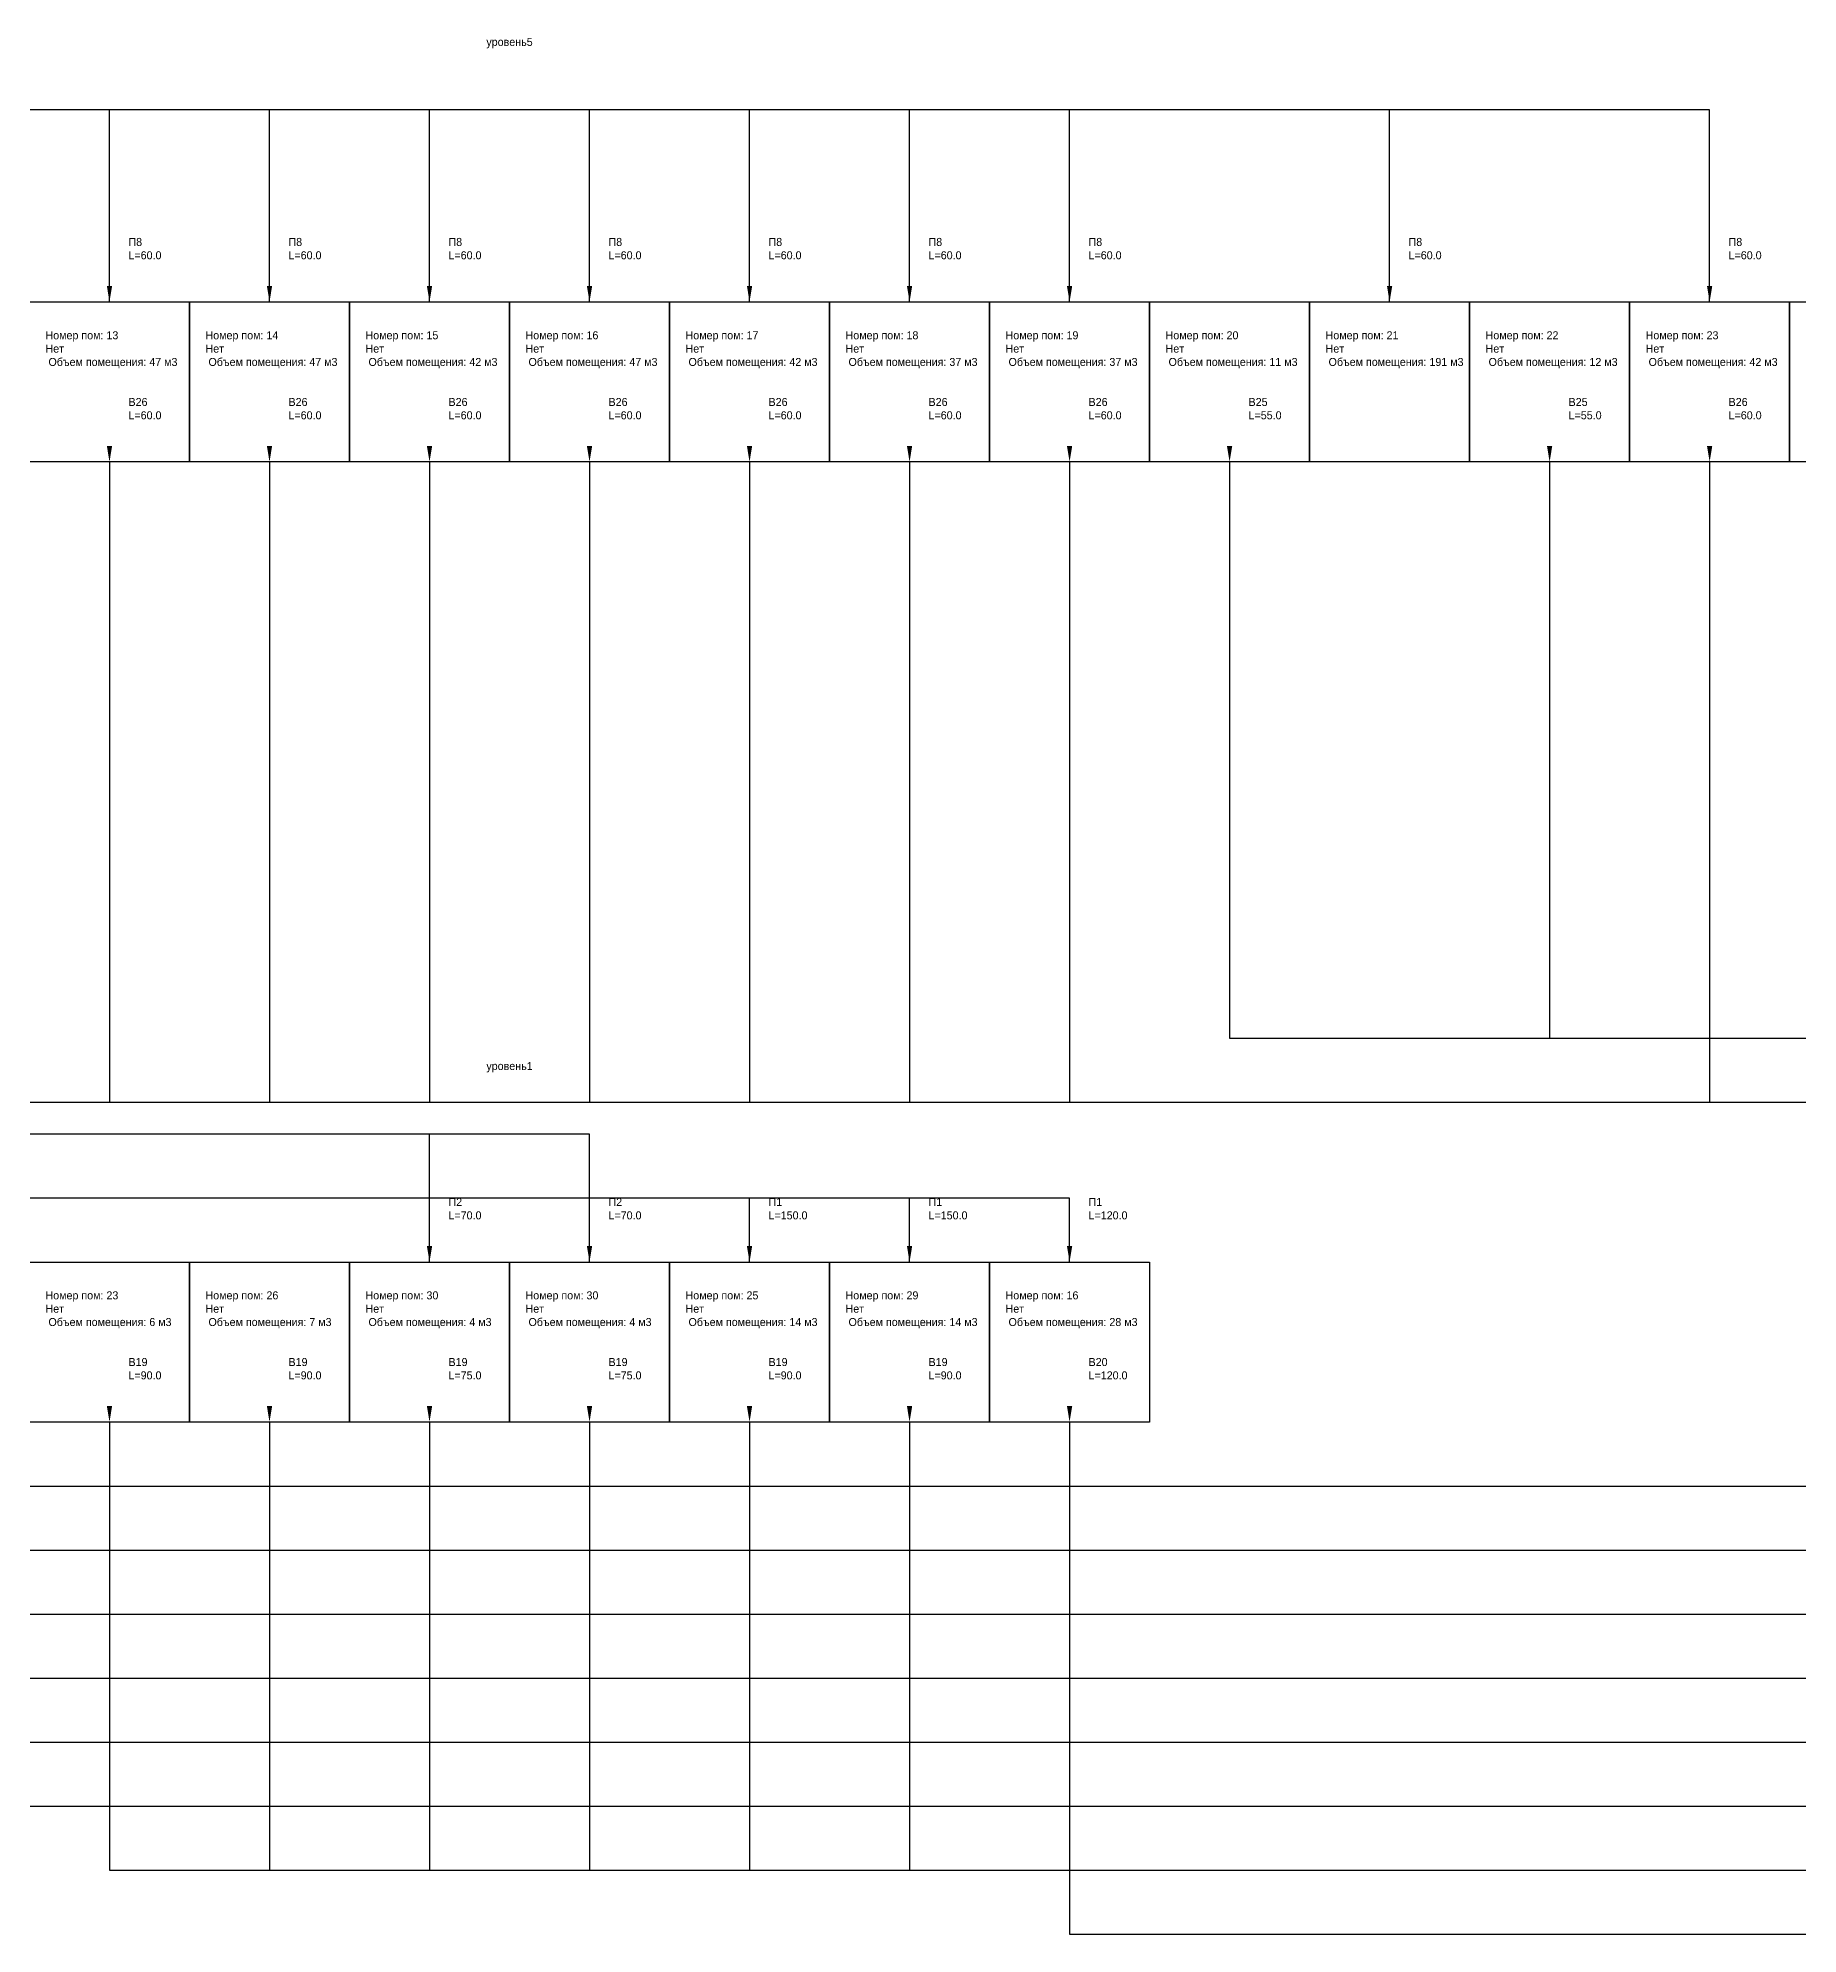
# Model space of a CAD drawing. Header units: metres. Extents: x -354 to 2126, y -161 to 503.
# Drawn here: x 603 to 1153, y -160 to 432 of the extents above; entities that cross this region are included whole.
import ezdxf
from ezdxf.enums import TextEntityAlignment as Align

# ---------------------------------------------------------------- set-up
doc = ezdxf.new("R2010")
doc.units = ezdxf.units.M
doc.layers.add('Polygons', color=1, linetype='Continuous')

msp = doc.modelspace()

# ---------------------------------------------------------------- linework, layer by layer
at = {"color": 211}
for p, q in [((625, 410), (-60, 410)), ((675, 410), (-60, 410)), ((725, 410), (-60, 410)), ((775, 410), (-60, 410)), ((825, 410), (-60, 410)), ((875, 410), (-60, 410)), ((925, 410), (-60, 410)), ((1025, 410), (-60, 410)), ((1125, 410), (-60, 410)), ((625, 350), (625, 410)), ((675, 350), (675, 410)), ((725, 350), (725, 410)), ((775, 350), (775, 410)), ((825, 350), (825, 410)), ((875, 350), (875, 410)), ((925, 350), (925, 410)), ((1025, 350), (1025, 410)), ((1125, 350), (1125, 410))]:
    msp.add_line(p, q, dxfattribs=at)
at = {"color": 142}
for p, q in [((625, 300), (625, 100)), ((675, 300), (675, 100)), ((725, 300), (725, 100)), ((775, 300), (775, 100)), ((825, 300), (825, 100)), ((875, 300), (875, 100)), ((925, 300), (925, 100)), ((1125, 300), (1125, 100)), ((25, 100), (1700, 100)), ((75, 100), (1700, 100)), ((125, 100), (1700, 100)), ((175, 100), (1700, 100)), ((225, 100), (1700, 100)), ((275, 100), (1700, 100)), ((325, 100), (1700, 100)), ((425, 100), (1700, 100)), ((475, 100), (1700, 100)), ((525, 100), (1700, 100)), ((575, 100), (1700, 100)), ((625, 100), (1700, 100)), ((675, 100), (1700, 100)), ((725, 100), (1700, 100)), ((775, 100), (1700, 100)), ((825, 100), (1700, 100)), ((875, 100), (1700, 100)), ((925, 100), (1700, 100)), ((1125, 100), (1700, 100))]:
    msp.add_line(p, q, dxfattribs=at)
at = {"color": 180}
for p, q in [((975, 300), (975, 120)), ((1075, 300), (1075, 120)), ((975, 120), (1680, 120)), ((1075, 120), (1680, 120))]:
    msp.add_line(p, q, dxfattribs=at)
at = {"color": 6}
for p, q in [((725, 90), (-40, 90)), ((775, 90), (-40, 90)), ((725, 50), (725, 90)), ((775, 50), (775, 90)), ((375, -40), (1540, -40)), ((425, -40), (1540, -40)), ((475, -40), (1540, -40))]:
    msp.add_line(p, q, dxfattribs=at)
at = {"color": 241}
for p, q in [((825, 70), (-20, 70)), ((875, 70), (-20, 70)), ((925, 70), (-20, 70)), ((825, 50), (825, 70)), ((875, 50), (875, 70)), ((925, 50), (925, 70))]:
    msp.add_line(p, q, dxfattribs=at)
at = {"color": 7}
for p, q in [((625, 0), (625, -140)), ((675, 0), (675, -140)), ((725, 0), (725, -140)), ((775, 0), (775, -140)), ((825, 0), (825, -140)), ((875, 0), (875, -140)), ((625, -140), (1640, -140)), ((675, -140), (1640, -140)), ((725, -140), (1640, -140)), ((775, -140), (1640, -140)), ((825, -140), (1640, -140)), ((875, -140), (1640, -140))]:
    msp.add_line(p, q, dxfattribs=at)
at = {"color": 5}
for p, q in [((925, 0), (925, -160)), ((925, -160), (1660, -160))]:
    msp.add_line(p, q, dxfattribs=at)
at = {"color": 201}
msp.add_line((525, -20), (1520, -20), dxfattribs=at)
at = {"color": 3}
for p in [(275, -60), (325, -60)]:
    msp.add_line(p, (1560, -60), dxfattribs=at)
at = {"color": 139}
for p in [(125, -80), (225, -80), (575, -80)]:
    msp.add_line(p, (1580, -80), dxfattribs=at)
at = {"color": 210}
for p in [(25, -100), (75, -100)]:
    msp.add_line(p, (1600, -100), dxfattribs=at)
at = {"color": 1}
msp.add_line((175, -120), (1620, -120), dxfattribs=at)
at = {"color": 211}
for points in [[(625.82, 355), (625, 350), (624.18, 355)], [(675.82, 355), (675, 350), (674.18, 355)], [(725.82, 355), (725, 350), (724.18, 355)], [(775.82, 355), (775, 350), (774.18, 355)], [(825.82, 355), (825, 350), (824.18, 355)], [(875.82, 355), (875, 350), (874.18, 355)], [(925.82, 355), (925, 350), (924.18, 355)], [(1025.82, 355), (1025, 350), (1024.18, 355)], [(1125.82, 355), (1125, 350), (1124.18, 355)]]:
    msp.add_solid(points, dxfattribs=at)
at = {"color": 142}
for points in [[(625.82, 305), (625, 300), (624.18, 305)], [(675.82, 305), (675, 300), (674.18, 305)], [(725.82, 305), (725, 300), (724.18, 305)], [(775.82, 305), (775, 300), (774.18, 305)], [(825.82, 305), (825, 300), (824.18, 305)], [(875.82, 305), (875, 300), (874.18, 305)], [(925.82, 305), (925, 300), (924.18, 305)], [(1125.82, 305), (1125, 300), (1124.18, 305)]]:
    msp.add_solid(points, dxfattribs=at)
at = {"color": 180}
for points in [[(975.82, 305), (975, 300), (974.18, 305)], [(1075.82, 305), (1075, 300), (1074.18, 305)]]:
    msp.add_solid(points, dxfattribs=at)
at = {"color": 6}
for points in [[(725.82, 55), (725, 50), (724.18, 55)], [(775.82, 55), (775, 50), (774.18, 55)]]:
    msp.add_solid(points, dxfattribs=at)
at = {"color": 241}
for points in [[(825.82, 55), (825, 50), (824.18, 55)], [(875.82, 55), (875, 50), (874.18, 55)], [(925.82, 55), (925, 50), (924.18, 55)]]:
    msp.add_solid(points, dxfattribs=at)
at = {"color": 7}
for points in [[(625.82, 5), (625, 0), (624.18, 5)], [(675.82, 5), (675, 0), (674.18, 5)], [(725.82, 5), (725, 0), (724.18, 5)], [(775.82, 5), (775, 0), (774.18, 5)], [(825.82, 5), (825, 0), (824.18, 5)], [(875.82, 5), (875, 0), (874.18, 5)]]:
    msp.add_solid(points, dxfattribs=at)
at = {"color": 5}
msp.add_solid([(925.82, 5), (925, 0), (924.18, 5)], dxfattribs=at)
at = {"layer": 'Polygons', "color": 241}
for points in [[(600, 300), (600, 350), (650, 350), (650, 300), (600, 300)], [(750, 0), (750, 50), (800, 50), (800, 0), (750, 0)]]:
    msp.add_lwpolyline(points, dxfattribs=at)
at = {"layer": 'Polygons', "color": 6}
for points in [[(650, 300), (650, 350), (700, 350), (700, 300), (650, 300)], [(650, 0), (650, 50), (700, 50), (700, 0), (650, 0)], [(800, 0), (800, 50), (850, 50), (850, 0), (800, 0)]]:
    msp.add_lwpolyline(points, dxfattribs=at)
at = {"layer": 'Polygons', "color": 211}
for points in [[(700, 300), (700, 350), (750, 350), (750, 300), (700, 300)], [(850, 0), (850, 50), (900, 50), (900, 0), (850, 0)]]:
    msp.add_lwpolyline(points, dxfattribs=at)
at = {"layer": 'Polygons', "color": 1}
for points in [[(750, 300), (750, 350), (800, 350), (800, 300), (750, 300)], [(800, 300), (800, 350), (850, 350), (850, 300), (800, 300)], [(1100, 300), (1100, 350), (1150, 350), (1150, 300), (1100, 300)], [(900, 0), (900, 50), (950, 50), (950, 0), (900, 0)]]:
    msp.add_lwpolyline(points, dxfattribs=at)
at = {"layer": 'Polygons', "color": 176}
msp.add_lwpolyline([(850, 300), (850, 350), (900, 350), (900, 300), (850, 300)], dxfattribs=at)
at = {"layer": 'Polygons', "color": 142}
msp.add_lwpolyline([(900, 300), (900, 350), (950, 350), (950, 300), (900, 300)], dxfattribs=at)
at = {"layer": 'Polygons', "color": 180}
msp.add_lwpolyline([(950, 300), (950, 350), (1000, 350), (1000, 300), (950, 300)], dxfattribs=at)
at = {"layer": 'Polygons', "color": 5}
msp.add_lwpolyline([(1000, 300), (1000, 350), (1050, 350), (1050, 300), (1000, 300)], dxfattribs=at)
at = {"layer": 'Polygons', "color": 7}
msp.add_lwpolyline([(1050, 300), (1050, 350), (1100, 350), (1100, 300), (1050, 300)], dxfattribs=at)
at = {"layer": 'Polygons', "color": 210}
msp.add_lwpolyline([(1150, 300), (1150, 350), (1200, 350), (1200, 300), (1150, 300)], dxfattribs=at)
at = {"layer": 'Polygons', "color": 3}
msp.add_lwpolyline([(600, 0), (600, 50), (650, 50), (650, 0), (600, 0)], dxfattribs=at)
at = {"layer": 'Polygons', "color": 201}
msp.add_lwpolyline([(700, 0), (700, 50), (750, 50), (750, 0), (700, 0)], dxfattribs=at)

# ---------------------------------------------------------------- texts
at = {"layer": 'TEXTLAYER'}
for s, p in [('уровень5', (750, 430)), ('уровень1', (750, 110))]:
    msp.add_text(s, height=2.5, dxfattribs=at).set_placement(p, align=Align.CENTER)
at = {"layer": 'TEXTLAYER', "char_height": 2.5, "attachment_point": 1}
for s, insert in [(' П8\\P L=60.0', (630, 370)), (' П8\\P L=60.0', (680, 370)), (' П8\\P L=60.0', (730, 370)), (' П8\\P L=60.0', (780, 370)), (' П8\\P L=60.0', (830, 370)), (' П8\\P L=60.0', (880, 370)), (' П8\\P L=60.0', (930, 370)), (' П8\\P L=60.0', (1030, 370)), (' П8\\P L=60.0', (1130, 370)), ('\\PНомер пом: 13\\PНет\\P Объем помещения: 47 м3', (605, 345)), ('\\PНомер пом: 14\\PНет\\P Объем помещения: 47 м3', (655, 345)), ('\\PНомер пом: 15\\PНет\\P Объем помещения: 42 м3', (705, 345)), ('\\PНомер пом: 16\\PНет\\P Объем помещения: 47 м3', (755, 345)), ('\\PНомер пом: 17\\PНет\\P Объем помещения: 42 м3', (805, 345)), ('\\PНомер пом: 18\\PНет\\P Объем помещения: 37 м3', (855, 345)), ('\\PНомер пом: 19\\PНет\\P Объем помещения: 37 м3', (905, 345)), ('\\PНомер пом: 20\\PНет\\P Объем помещения: 11 м3', (955, 345)), ('\\PНомер пом: 21\\PНет\\P Объем помещения: 191 м3', (1005, 345)), ('\\PНомер пом: 22\\PНет\\P Объем помещения: 12 м3', (1055, 345)), ('\\PНомер пом: 23\\PНет\\P Объем помещения: 42 м3', (1105, 345)), (' В26\\P L=60.0', (630, 320)), (' В26\\P L=60.0', (680, 320)), (' В26\\P L=60.0', (730, 320)), (' В26\\P L=60.0', (780, 320)), (' В26\\P L=60.0', (830, 320)), (' В26\\P L=60.0', (880, 320)), (' В26\\P L=60.0', (930, 320)), (' В25\\P L=55.0', (980, 320)), (' В25\\P L=55.0', (1080, 320)), (' В26\\P L=60.0', (1130, 320)), (' П2\\P L=70.0', (730, 70)), (' П2\\P L=70.0', (780, 70)), (' П1\\P L=150.0', (830, 70)), (' П1\\P L=150.0', (880, 70)), (' П1\\P L=120.0', (930, 70)), ('\\PНомер пом: 23\\PНет\\P Объем помещения: 6 м3', (605, 45)), ('\\PНомер пом: 26\\PНет\\P Объем помещения: 7 м3', (655, 45)), ('\\PНомер пом: 30\\PНет\\P Объем помещения: 4 м3', (705, 45)), ('\\PНомер пом: 30\\PНет\\P Объем помещения: 4 м3', (755, 45)), ('\\PНомер пом: 25\\PНет\\P Объем помещения: 14 м3', (805, 45)), ('\\PНомер пом: 29\\PНет\\P Объем помещения: 14 м3', (855, 45)), ('\\PНомер пом: 16\\PНет\\P Объем помещения: 28 м3', (905, 45)), (' В19\\P L=90.0', (630, 20)), (' В19\\P L=90.0', (680, 20)), (' В19\\P L=75.0', (730, 20)), (' В19\\P L=75.0', (780, 20)), (' В19\\P L=90.0', (830, 20)), (' В19\\P L=90.0', (880, 20)), (' В20\\P L=120.0', (930, 20))]:
    msp.add_mtext(s, dxfattribs=dict(at, insert=insert))

doc.saveas('drawing.dxf')
